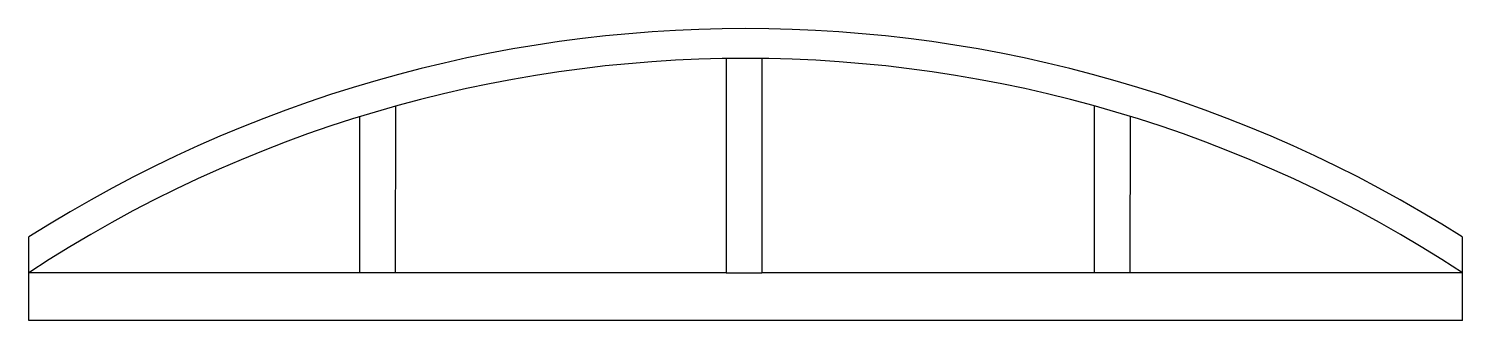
# Model space of a CAD drawing. Header units: millimetres. Extents: x 536.58 to 537.78, y 1342.78 to 1343.02.
import ezdxf

# ---------------------------------------------------------------- set-up
doc = ezdxf.new("R2010")
doc.units = ezdxf.units.MM
doc.header["$LTSCALE"] = 0.5
doc.layers.add('Gravia_Bandeiras', color=1, linetype='Continuous')

msp = doc.modelspace()

# ---------------------------------------------------------------- linework, layer by layer
at = {"layer": 'Gravia_Bandeiras', "linetype": 'Continuous'}
for p, q in [((537.1671, 1342.9975), (537.1671, 1342.8177)), ((537.1971, 1342.9976), (537.1971, 1342.8177)), ((536.8903, 1342.9575), (536.8902, 1342.8178)), ((537.4753, 1342.9579), (537.4752, 1342.8176)), ((536.8603, 1342.9487), (536.8602, 1342.8178)), ((537.5053, 1342.9491), (537.5052, 1342.8175)), ((537.1671, 1342.8177), (536.5834, 1342.8179)), ((537.1671, 1342.8177), (537.1971, 1342.8177)), ((537.7834, 1342.8179), (537.1971, 1342.8177))]:
    msp.add_line(p, q, dxfattribs=at)
at = {"layer": 'Gravia_Bandeiras', "color": 2, "linetype": 'Continuous'}
for p, q in [((536.5834, 1342.8179), (536.5834, 1342.8479)), ((537.7834, 1342.8179), (537.7834, 1342.8479)), ((536.5834, 1342.7779), (536.5834, 1342.8179)), ((537.7834, 1342.7779), (537.7834, 1342.8179)), ((537.7834, 1342.7779), (536.5834, 1342.7779))]:
    msp.add_line(p, q, dxfattribs=at)
msp.add_arc((537.1834, 1341.9049), 1.1177, 57.5342, 122.4658, dxfattribs=at)
at = {"layer": 'Gravia_Bandeiras', "linetype": 'Continuous'}
msp.add_arc((537.1834, 1341.906), 1.0916, 56.6559, 123.3441, dxfattribs=at)

doc.saveas('drawing.dxf')
